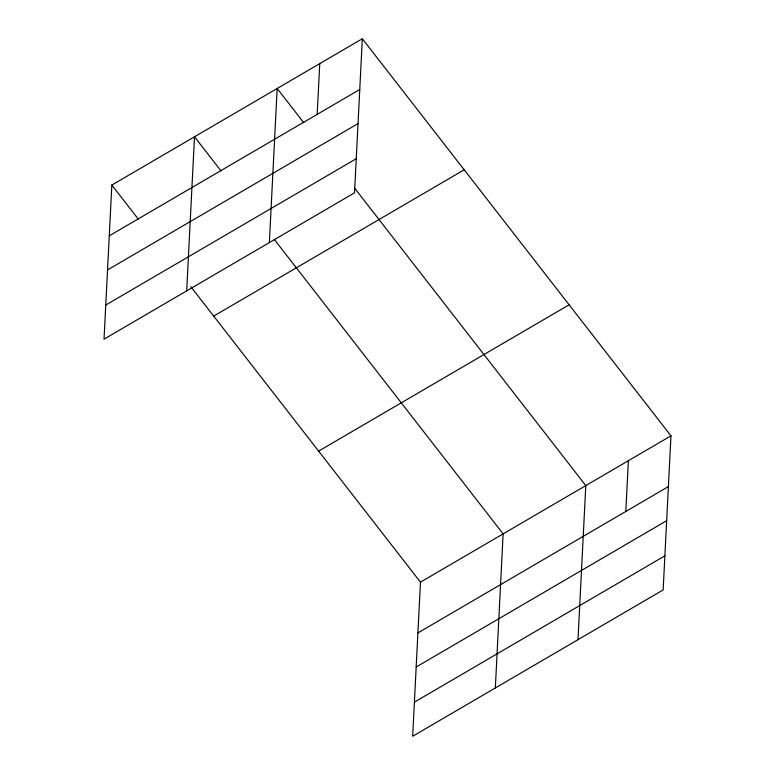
<?xml version="1.0" encoding="UTF-8"?>
<svg xmlns="http://www.w3.org/2000/svg" width="775" height="775" viewBox="0 0 775 775"><rect width="100%" height="100%" fill="white"/><g stroke="black" fill="none" stroke-linecap="round" stroke-linejoin="round"><path stroke-width="1.16" d="M111.842 185.07L104.034 339.159L354.524 192.839L362.332 38.75L111.842 185.07L138.415 219.248M186.697 290.867L194.506 136.778L221.069 170.965M269.361 242.585L277.169 88.495L303.732 122.683M317.178 114.371L319.746 63.628M190.815 286.673L420.476 582.161L412.668 736.25L663.158 589.93L670.966 435.841L362.332 38.75M495.332 687.967L503.13 533.878L274.214 239.339M577.995 639.685L585.793 485.596L354.659 188.199M625.812 511.471L628.38 460.718M109.275 235.813L359.765 89.503M107.541 269.913L358.031 123.603M105.768 305.05L356.258 158.739M213.687 316.103L464.186 169.793M318.622 451.118L569.112 304.808M420.476 582.161L670.966 435.841M417.899 632.913L668.389 486.593M416.175 667.013L666.665 520.693M414.392 702.15L664.882 555.83"/></g></svg>
